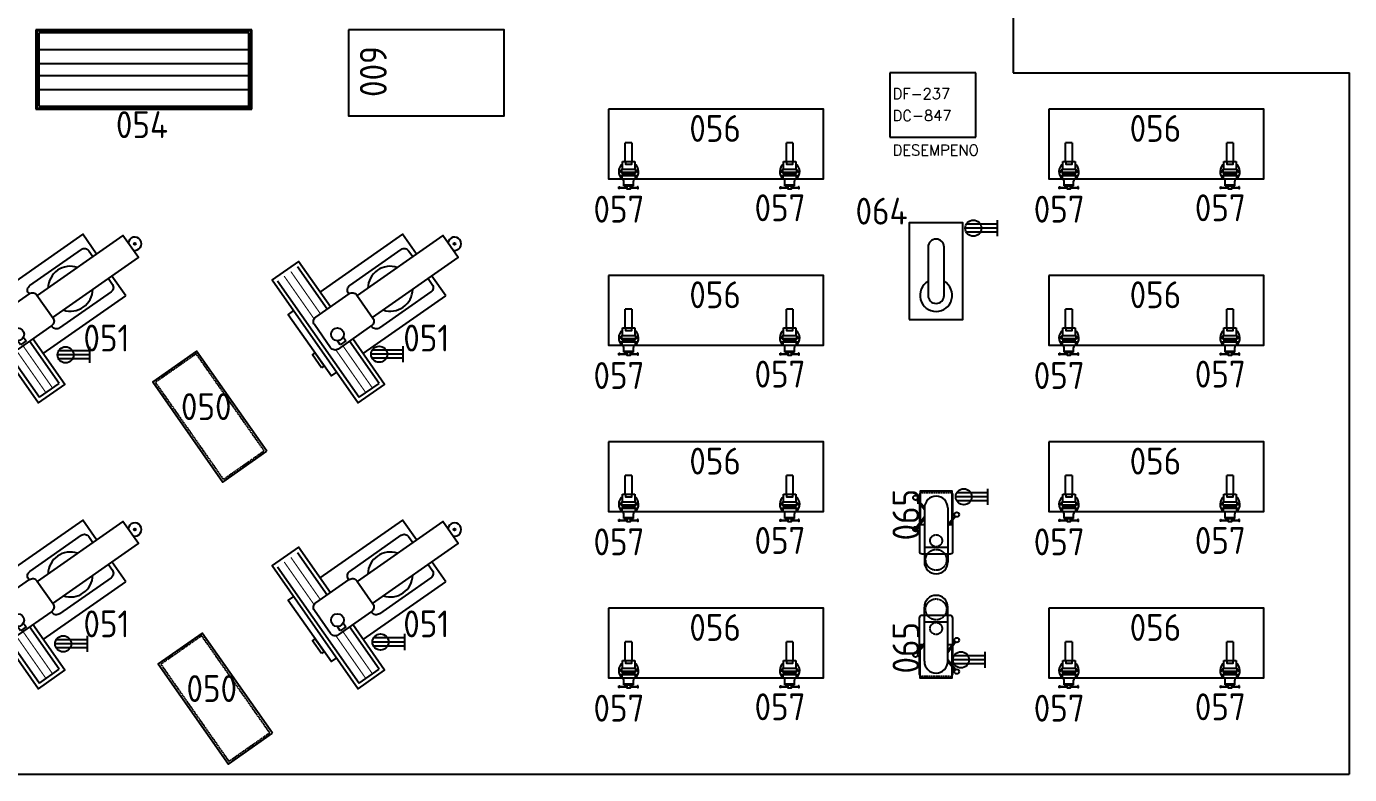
# Model space of a CAD drawing. Header units: millimetres. Extents: x 18768 to 1484868, y -11027 to 520152.
# Drawn here: x 204153 to 216473, y 47051 to 54022 of the extents above; entities that cross this region are included whole.
import ezdxf
from ezdxf.enums import TextEntityAlignment as Align

# ---------------------------------------------------------------- set-up
doc = ezdxf.new("R2010")
doc.units = ezdxf.units.MM
for name, pattern in [('DASHED', [0.75, 0.55, -0.2]), ('DIVIDE', [2.15, 1.5, -0.2, 0.05, -0.15, 0.05, -0.2]), ('HIDDEN2', [4.7625, 3.175, -1.5875])]:
    doc.linetypes.add(name, pattern=pattern)
for name, color, linetype in [('3-MAQUINAS', 5, 'Continuous'), ('8-TEXTO-DETALHES', 6, 'Continuous'), ('L018-SIMBOLO1', 3, 'Continuous'), ('L025-CONTORNO', 7, 'Continuous'), ('L025-IMAGIN', 1, 'DIVIDE'), ('L025-TEXTO', 7, 'Continuous'), ('L035-ARRANJO-ADQUIRIR', 102, 'Continuous'), ('L035-ARRANJO-EXISTENTE', 180, 'Continuous')]:
    doc.layers.add(name, color=color, linetype=linetype)
doc.styles.add('ISO-CP--18', font='isocp.shx', dxfattribs={"width": 0.75, "height": 180})
doc.styles.add('ISO-CP--25', font='isocp.shx', dxfattribs={"height": 250})
doc.styles.add('ROMANS', font='romans', dxfattribs={"width": 0.8, "height": 300})

# ---------------------------------------------------------------- blocks, each defined once
blk = doc.blocks.new('BL_SENAI_id9330820430')
at = {"layer": 'L035-ARRANJO-EXISTENTE', "color": 0}
for p, q in [((-695, 408), (-971, 803)), ((-1155, 673), (-395, -412)), ((410, 533), (281, 718)), ((-359, -5), (410, 533)), ((-545, 150), (-519, 113)), ((-572, 76), (-599, 116)), ((-519, 113), (-572, 76)), ((-211, -283), (-487, 112)), ((-395, -412), (-211, -283))]:
    blk.add_line(p, q, dxfattribs=at)
for points in [[(138, 922), (8, 1107), (-761, 568)], [(-271, 331), (527, 890), (383, 1095), (-415, 536)], [(-664, 430), (-962, 855), (-1207, 683), (-404, -464), (-159, -292), (-456, 133)], [(-1007, 396), (-1056, 361), (-655, -212), (-605, -177)]]:
    blk.add_lwpolyline(points, dxfattribs=at)
for points in [[(-491, 551), (-497, 560, -0.414214), (-484, 629), (-4, 966, -0.414214), (65, 953), (104, 899)], [(247, 694), (285, 639, -0.414214), (273, 570), (-207, 234, -0.414214), (-277, 246), (-283, 255)]]:
    blk.add_lwpolyline(points, format="xyb", dxfattribs=at)
at = {"layer": 'L035-ARRANJO-EXISTENTE', "color": 0, "const_width": 10}
for points in [[(-756, 365), (-1032, 760)], [(-815, 318), (-1094, 717)], [(-334, -369), (-613, 30)], [(-272, -326), (-548, 69)]]:
    blk.add_lwpolyline(points, dxfattribs=at)
at = {"layer": 'L035-ARRANJO-EXISTENTE', "color": 0}
blk.add_lwpolyline([(-662, 50), (-812, 265, -0.414214), (-800, 335), (-488, 553, -0.414214), (-418, 541), (-268, 326, -0.414214), (-280, 256), (-592, 38, -0.414214)], format="xyb", close=True, dxfattribs=at)
blk.add_lwpolyline([(-748, -136), (-831, -17), (-805, 2), (-721, -118)], close=True, dxfattribs=at)
for centre, radius in [((493, 1019), 9.04), ((-598, 175), 59.7)]:
    blk.add_circle(centre, radius, dxfattribs=at)
for centre, radius, start, end in [((493, 1019), 61.7, 255.737, 174.263), ((-106, 600), 209, 71.712, 178.288), ((-106, 600), 209, 251.712, 358.288)]:
    blk.add_arc(centre, radius, start, end, dxfattribs=at)
at = {"layer": 'L025-TEXTO', "style": 'ISO-CP--18'}
blk.add_attdef('rmp_mt_codmaterial', (15, 15), '', height=40, dxfattribs=at)
at = {"layer": 'L025-TEXTO', "style": 'ISO-CP--18', "flags": 1}
for tag in ['rmp_mt_nomeunid', 'rmp_mt_potencia', 'rmp_mt_cod']:
    blk.add_attdef(tag, (15, 15), '', height=40, dxfattribs=at)
blk = doc.blocks.new('BL_SENAI_id9320230820')
at = {"layer": 'L035-ARRANJO-EXISTENTE', "color": 0}
blk.add_lwpolyline([(-449, -183), (691, -183), (691, 317), (-449, 317)], close=True, dxfattribs=at)
at = {"layer": 'L035-ARRANJO-EXISTENTE', "color": 0, "linetype": 'HIDDEN2'}
blk.add_lwpolyline([(-431, -165), (673, -165), (673, 299), (-431, 299)], close=True, dxfattribs=at)
at = {"layer": 'L025-TEXTO', "style": 'ISO-CP--25'}
blk.add_attdef('rmp_mt_codmaterial', (15, 15), '', height=40, dxfattribs=at)
at = {"layer": 'L025-TEXTO', "style": 'ISO-CP--25', "flags": 1}
for tag in ['rmp_mt_nomeunid', 'rmp_mt_potencia', 'rmp_mt_cod']:
    blk.add_attdef(tag, (15, 15), '', height=40, dxfattribs=at)
blk = doc.blocks.new('BL_SENAI_id9330820370')
at = {"layer": 'L035-ARRANJO-EXISTENTE', "color": 0}
blk.add_lwpolyline([(0, 900), (-500, 900), (-500, 0), (0, 0)], close=True, dxfattribs=at)
blk.add_lwpolyline([(-325, 675), (-325, 225, 1), (-175, 225), (-175, 675, 1)], format="xyb", close=True, dxfattribs=at)
blk.add_arc((-250, 675), 150, 300, 240, dxfattribs=at)
at = {"layer": 'L025-TEXTO', "style": 'ISO-CP--25'}
blk.add_attdef('rmp_mt_codmaterial', (15, 15), '', height=40, dxfattribs=at)
at = {"layer": 'L025-TEXTO', "style": 'ISO-CP--25', "flags": 1}
for tag in ['rmp_mt_nomeunid', 'rmp_mt_potencia', 'rmp_mt_cod']:
    blk.add_attdef(tag, (15, 15), '', height=40, dxfattribs=at)
blk = doc.blocks.new('BL_SENAI_id9320240650')
at = {"layer": 'L035-ARRANJO-EXISTENTE', "color": 0}
blk.add_lwpolyline([(-595, 399), (-595, -251), (1405, -251), (1405, 399)], close=True, dxfattribs=at)
at = {"layer": 'L025-TEXTO', "style": 'ISO-CP--25'}
blk.add_attdef('rmp_mt_codmaterial', (15, 15), '', height=40, dxfattribs=at)
at = {"layer": 'L025-TEXTO', "style": 'ISO-CP--25', "flags": 1}
for tag in ['rmp_mt_nomeunid', 'rmp_mt_potencia', 'rmp_mt_cod']:
    blk.add_attdef(tag, (15, 15), '', height=40, dxfattribs=at)
blk = doc.blocks.new('BL_SENAI_id9390100010')
at = {"layer": 'L035-ARRANJO-ADQUIRIR', "color": 0}
for p, q in [((-75, -77), (-75, 429)), ((142, -77), (142, 429)), ((142, 289), (-75, 289)), ((-148, 3), (-75, 94)), ((-143, -1), (-75, 74)), ((210, 106), (142, 24)), ((215, 101), (142, 3)), ((215, -154), (142, -63)), ((209, -158), (142, -83))]:
    blk.add_line(p, q, dxfattribs=at)
at = {"layer": 'L035-ARRANJO-ADQUIRIR', "color": 0, "linetype": 'DASHED'}
blk.add_line((164, -219), (-98, -219), dxfattribs=at)
at = {"layer": 'L035-ARRANJO-ADQUIRIR', "color": 0}
for points in [[(189, 229), (189, 326, 0.414214), (164, 351), (-98, 351, 0.414214), (-123, 326), (-123, 35)], [(-123, 21), (-123, -194, 0.178739), (-117, -210, 0.178739)], [(183, -210, 0.178739), (189, -194), (189, -136)]]:
    blk.add_lwpolyline(points, format="xyb", dxfattribs=at)
for points in [[(189, 81), (189, 229)], [(-88, 78), (-117, 78), (-117, 43)], [(-117, 28), (-117, -210), (-117, -232), (183, -232), (183, -129)], [(183, 74), (183, 78), (142, 78)], [(183, -114), (183, 58)], [(189, -122), (189, 66)]]:
    blk.add_lwpolyline(points, dxfattribs=at)
at = {"layer": 'L035-ARRANJO-ADQUIRIR', "color": 0, "linetype": 'DASHED'}
for points in [[(-117, -210, 0.219243), (-98, -219)], [(164, -219, 0.219243), (183, -210, 0.219243)]]:
    blk.add_lwpolyline(points, format="xyb", dxfattribs=at)
for centre, radius in [((33, 407), 97.5), ((33, 229), 55.8)]:
    blk.add_circle(centre, radius, dxfattribs=at)
at = {"layer": 'L035-ARRANJO-ADQUIRIR', "color": 0}
for centre in [(226, 121), (-159, -15), (226, -172)]:
    blk.add_circle(centre, 22, dxfattribs=at)
for centre, start, end in [((33, 429), 0, 180), ((33, -77), 180, 0)]:
    blk.add_arc(centre, 109, start, end, dxfattribs=at)
at = {"layer": 'L025-TEXTO', "style": 'ISO-CP--25'}
blk.add_attdef('rmp_mt_codmaterial', (15, 15), '', height=40, dxfattribs=at)
at = {"layer": 'L025-TEXTO', "style": 'ISO-CP--25', "flags": 1}
for tag in ['rmp_mt_nomeunid', 'rmp_mt_potencia', 'rmp_mt_cod']:
    blk.add_attdef(tag, (15, 15), '', height=40, dxfattribs=at)
blk = doc.blocks.new('BL_SENAI_id9310100290')
at = {"layer": 'L035-ARRANJO-EXISTENTE', "color": 0}
for p, q in [((-515, 200), (-515, 139)), ((-515, 200), (-340, 200)), ((-340, 139), (-515, 139)), ((-340, 112), (-340, 227)), ((-340, 227), (-272, 227)), ((-228, 233), (-238, 233)), ((-238, 219), (-238, 106)), ((-228, 106), (-228, 233)), ((-217, 106), (-217, 233)), ((-217, 233), (-207, 233)), ((-207, 219), (-207, 106)), ((-178, 144), (-178, 195)), ((-114, 214), (-159, 214)), ((-114, 125), (-159, 125)), ((-121, 214), (-121, 125)), ((-114, 214), (-114, 125)), ((-272, 112), (-340, 112)), ((-238, 106), (-228, 106)), ((-207, 106), (-217, 106))]:
    blk.add_line(p, q, dxfattribs=at)
for points in [[(-104, 259), (-104, 252), (-88, 252), (-88, 259)], [(-340, 143), (-340, 197), (-314, 197), (-314, 143)], [(-268, 233), (-238, 233), (-238, 106), (-268, 106)], [(-178, 233), (-207, 233), (-207, 106), (-178, 106)], [(-114, 156), (-114, 183), (-83, 183), (-83, 156)], [(-104, 80), (-104, 86), (-88, 86), (-88, 80)]]:
    blk.add_lwpolyline(points, close=True, dxfattribs=at)
for points in [[(-99, 183), (-99, 252), (-92, 252), (-92, 183)], [(-92, 156), (-92, 86), (-99, 86), (-99, 156)]]:
    blk.add_lwpolyline(points, dxfattribs=at)
for centre in [(-250, 248), (-250, 92)]:
    blk.add_circle(centre, 7.45, dxfattribs=at)
for centre, radius, start, end in [((-247, 170), 92.8, 41.7386, 141.8707), ((-272, 231), 4.33, 270, 0), ((-159, 233), 19, 180, 270), ((-159, 106), 19, 90, 180), ((-247, 170), 92.8, 218.1293, 318.2614), ((-272, 108), 4.33, 0, 90)]:
    blk.add_arc(centre, radius, start, end, dxfattribs=at)
at = {"layer": 'L025-TEXTO', "style": 'ISO-CP--25'}
blk.add_attdef('rmp_mt_codmaterial', (15, 15), '', height=40, dxfattribs=at)
at = {"layer": 'L025-TEXTO', "style": 'ISO-CP--25', "flags": 1}
for tag in ['rmp_mt_nomeunid', 'rmp_mt_potencia', 'rmp_mt_cod']:
    blk.add_attdef(tag, (15, 15), '', height=40, dxfattribs=at)
blk = doc.blocks.new('BL_SENAI_id9320230760')
at = {"layer": 'L025-TEXTO', "color": 0, "linetype": 'Continuous'}
for p, q in [((1037, 948), (-973, 948)), ((-973, 948), (-973, 208)), ((1037, 208), (1037, 948)), ((-973, 765), (1037, 765)), ((-973, 633), (1037, 633)), ((-973, 523), (1037, 523)), ((-973, 391), (1037, 391)), ((-973, 208), (1037, 208))]:
    blk.add_line(p, q, dxfattribs=at)
at = {"layer": 'L025-TEXTO', "color": 0, "linetype": 'HIDDEN2'}
for p, q in [((1027, 938), (-963, 938)), ((-963, 938), (-963, 218)), ((1009, 920), (-945, 920)), ((-945, 920), (-945, 236)), ((1009, 208), (1009, 920)), ((1027, 208), (1027, 938)), ((-963, 218), (1037, 218)), ((-945, 236), (1037, 236))]:
    blk.add_line(p, q, dxfattribs=at)
at = {"layer": 'L025-TEXTO', "linetype": 'Continuous', "style": 'ISO-CP--25'}
blk.add_attdef('rmp_mt_codmaterial', (15, 15), '', height=40, dxfattribs=at)
at = {"layer": 'L025-TEXTO', "linetype": 'Continuous', "style": 'ISO-CP--25', "flags": 1}
for tag in ['rmp_mt_nomeunid', 'rmp_mt_potencia', 'rmp_mt_cod']:
    blk.add_attdef(tag, (15, 15), '', height=40, dxfattribs=at)
blk = doc.blocks.new('BL_SENAI_id9320220810')
at = {"layer": 'L025-CONTORNO', "color": 0}
blk.add_lwpolyline([(-688, 238), (112, 238), (112, 1688), (-688, 1688)], close=True, dxfattribs=at)
at = {"layer": 'L025-TEXTO', "style": 'ISO-CP--25'}
blk.add_attdef('rmp_mt_codmaterial', (15, 15), '', height=40, dxfattribs=at)
at = {"layer": 'L025-TEXTO', "style": 'ISO-CP--25', "flags": 1}
for tag in ['rmp_mt_nomeunid', 'rmp_mt_potencia', 'rmp_mt_cod']:
    blk.add_attdef(tag, (15, 15), '', height=40, dxfattribs=at)

msp = doc.modelspace()

# ---------------------------------------------------------------- linework, layer by layer
at = {"layer": '3-MAQUINAS', "ltscale": 0.01}
for p, q in [((212992.433, 53591.201), (212192.433, 53591.201)), ((212192.433, 53591.201), (212192.433, 52991.201)), ((212992.433, 52991.201), (212992.433, 53591.201)), ((212192.433, 52991.201), (212992.433, 52991.201))]:
    msp.add_line(p, q, dxfattribs=at)
at = {"layer": 'L018-SIMBOLO1'}
for p, q in [((213195.047, 52142.249), (212895.047, 52142.249)), ((213195.047, 52179.749), (212905.095, 52179.749)), ((213195.047, 52067.249), (213195.047, 52217.249)), ((213195.047, 52104.749), (212905.095, 52104.749)), ((204741.77, 50886.915), (204741.77, 51036.915)), ((207662.011, 50892.569), (207662.011, 51042.569)), ((204741.77, 50961.915), (204441.77, 50961.915)), ((204741.77, 50999.415), (204451.818, 50999.415)), ((204741.77, 50924.415), (204451.818, 50924.415)), ((207662.011, 50967.569), (207362.011, 50967.569)), ((207662.011, 51005.069), (207372.059, 51005.069)), ((207662.011, 50930.069), (207372.059, 50930.069)), ((213105.599, 49677.169), (212815.647, 49677.169)), ((213105.599, 49564.669), (213105.599, 49714.669)), ((213105.599, 49639.669), (212805.599, 49639.669)), ((213105.599, 49602.169), (212815.647, 49602.169)), ((204719.774, 48306.963), (204429.822, 48306.963)), ((204719.774, 48194.463), (204719.774, 48344.463)), ((207674.789, 48323.733), (207384.837, 48323.733)), ((207674.789, 48211.233), (207674.789, 48361.233)), ((204719.774, 48269.463), (204419.774, 48269.463)), ((204719.774, 48231.963), (204429.822, 48231.963)), ((207674.789, 48286.233), (207374.789, 48286.233)), ((207674.789, 48248.733), (207384.837, 48248.733)), ((213080.042, 48045.246), (213080.042, 48195.246)), ((213080.042, 48120.246), (212780.042, 48120.246)), ((213080.042, 48157.746), (212790.09, 48157.746)), ((213080.042, 48082.746), (212790.09, 48082.746))]:
    msp.add_line(p, q, dxfattribs=at)
for centre in [(212970.047, 52142.249), (204516.77, 50961.915), (207437.011, 50967.569), (212880.599, 49639.669), (204494.774, 48269.463), (207449.789, 48286.233), (212855.042, 48120.246)]:
    msp.add_circle(centre, 75, dxfattribs=at)
at = {"layer": 'L025-IMAGIN'}
for p, q in [((213341.498, 54791.201), (213341.498, 53591.201)), ((213341.498, 53591.201), (216473.314, 53591.201)), ((216473.314, 47051.201), (216473.314, 53591.201)), ((216473.314, 47051.201), (187253.279, 47051.201))]:
    msp.add_line(p, q, dxfattribs=at)

# ---------------------------------------------------------------- block references
at = {"layer": 'L035-ARRANJO-ADQUIRIR'}
ref = msp.add_blockref('BL_SENAI_id9320230760', (205213.52, 53043.457), dxfattribs=at)
ref.add_attrib('rmp_mt_codmaterial', '054', dxfattribs={"layer": 'L025-TEXTO', "linetype": 'Continuous', "height": 250, "style": 'ISO-CP--25'}).set_placement((205228.52, 52982.345), align=Align.CENTER)
ref = msp.add_blockref('BL_SENAI_id9320220810', (206912.6, 53303.026), dxfattribs=dict(at, rotation=270))
ref.add_attrib('rmp_mt_codmaterial', '009', dxfattribs={"layer": 'L025-TEXTO', "height": 250, "rotation": 90, "style": 'ISO-CP--25'}).set_placement((207507.777, 53601.981), align=Align.CENTER)
ref = msp.add_blockref('BL_SENAI_id9330820370', (212373.314, 52191.201), dxfattribs=dict(at, rotation=180))
ref.add_attrib('rmp_mt_codmaterial', '064', dxfattribs={"layer": 'L025-TEXTO', "height": 250, "style": 'ISO-CP--25'}).set_placement((212358.314, 52176.201), align=Align.RIGHT)
ref = msp.add_blockref('BL_SENAI_id9330820430', (204668.176, 50978.609), dxfattribs=at)
ref.add_attrib('rmp_mt_codmaterial', '051', (204683.176, 50993.609), dxfattribs={"layer": 'L025-TEXTO', "height": 250, "style": 'ISO-CP--18'})
ref = msp.add_blockref('BL_SENAI_id9330820430', (207646.667, 50978.609), dxfattribs=at)
ref.add_attrib('rmp_mt_codmaterial', '051', (207661.667, 50993.609), dxfattribs={"layer": 'L025-TEXTO', "height": 250, "style": 'ISO-CP--18'})
ref = msp.add_blockref('BL_SENAI_id9320230820', (205983.978, 50326.283), dxfattribs=dict(at, rotation=125.0000000002113))
ref.add_attrib('rmp_mt_codmaterial', '050', dxfattribs={"layer": 'L025-TEXTO', "height": 250, "style": 'ISO-CP--25'}).set_placement((205826.979, 50354.963), align=Align.CENTER)
ref = msp.add_blockref('BL_SENAI_id9390100010', (212656.566, 49459.116), dxfattribs=dict(at, rotation=180))
ref.add_attrib('rmp_mt_codmaterial', '065', dxfattribs={"layer": 'L025-TEXTO', "height": 250, "rotation": 90, "style": 'ISO-CP--25'}).set_placement((212467.314, 49472.379), align=Align.CENTER)
ref = msp.add_blockref('BL_SENAI_id9330820430', (204668.176, 48315.357), dxfattribs=at)
ref.add_attrib('rmp_mt_codmaterial', '051', (204683.176, 48330.357), dxfattribs={"layer": 'L025-TEXTO', "height": 250, "style": 'ISO-CP--18'})
ref = msp.add_blockref('BL_SENAI_id9330820430', (207646.667, 48315.357), dxfattribs=at)
ref.add_attrib('rmp_mt_codmaterial', '051', (207661.667, 48330.357), dxfattribs={"layer": 'L025-TEXTO', "height": 250, "style": 'ISO-CP--18'})
ref = msp.add_blockref('BL_SENAI_id9390100010', (212590.063, 48183.287), dxfattribs=at)
ref.add_attrib('rmp_mt_codmaterial', '065', dxfattribs={"layer": 'L025-TEXTO', "height": 250, "rotation": 90, "style": 'ISO-CP--25'}).set_placement((212467.314, 48232.379), align=Align.CENTER)
ref = msp.add_blockref('BL_SENAI_id9320230820', (206035.206, 47698.901), dxfattribs=dict(at, rotation=125.0000000002113))
ref.add_attrib('rmp_mt_codmaterial', '050', dxfattribs={"layer": 'L025-TEXTO', "height": 250, "style": 'ISO-CP--25'}).set_placement((205878.207, 47727.581), align=Align.CENTER)
at = {"layer": 'L035-ARRANJO-EXISTENTE'}
ref = msp.add_blockref('BL_SENAI_id9320240650', (210168.685, 52852.121), dxfattribs=at)
ref.add_attrib('rmp_mt_codmaterial', '056', dxfattribs={"layer": 'L025-TEXTO', "height": 250, "style": 'ISO-CP--25'}).set_placement((210565.624, 52946.977), align=Align.CENTER)
ref = msp.add_blockref('BL_SENAI_id9320240650', (214268.685, 52852.121), dxfattribs=at)
ref.add_attrib('rmp_mt_codmaterial', '056', dxfattribs={"layer": 'L025-TEXTO', "height": 250, "style": 'ISO-CP--25'}).set_placement((214665.624, 52946.977), align=Align.CENTER)
ref = msp.add_blockref('BL_SENAI_id9310100290', (209590.253, 52423.064), dxfattribs=dict(at, rotation=270))
ref.add_attrib('rmp_mt_codmaterial', '057', dxfattribs={"layer": 'L025-TEXTO', "height": 250, "style": 'ISO-CP--25'}).set_placement((209669.784, 52194.578), align=Align.CENTER)
ref = msp.add_blockref('BL_SENAI_id9310100290', (211090.253, 52423.064), dxfattribs=dict(at, rotation=270))
ref.add_attrib('rmp_mt_codmaterial', '057', dxfattribs={"layer": 'L025-TEXTO', "height": 250, "style": 'ISO-CP--25'}).set_placement((211169.784, 52207.544), align=Align.CENTER)
ref = msp.add_blockref('BL_SENAI_id9310100290', (213690.253, 52423.064), dxfattribs=dict(at, rotation=270))
ref.add_attrib('rmp_mt_codmaterial', '057', dxfattribs={"layer": 'L025-TEXTO', "height": 250, "style": 'ISO-CP--25'}).set_placement((213769.784, 52194.578), align=Align.CENTER)
ref = msp.add_blockref('BL_SENAI_id9310100290', (215190.253, 52423.064), dxfattribs=dict(at, rotation=270))
ref.add_attrib('rmp_mt_codmaterial', '057', dxfattribs={"layer": 'L025-TEXTO', "height": 250, "style": 'ISO-CP--25'}).set_placement((215269.784, 52207.544), align=Align.CENTER)
ref = msp.add_blockref('BL_SENAI_id9320240650', (210168.685, 51302.121), dxfattribs=at)
ref.add_attrib('rmp_mt_codmaterial', '056', dxfattribs={"layer": 'L025-TEXTO', "height": 250, "style": 'ISO-CP--25'}).set_placement((210565.624, 51396.977), align=Align.CENTER)
ref = msp.add_blockref('BL_SENAI_id9320240650', (214268.685, 51302.121), dxfattribs=at)
ref.add_attrib('rmp_mt_codmaterial', '056', dxfattribs={"layer": 'L025-TEXTO', "height": 250, "style": 'ISO-CP--25'}).set_placement((214665.624, 51396.977), align=Align.CENTER)
ref = msp.add_blockref('BL_SENAI_id9310100290', (209590.253, 50873.064), dxfattribs=dict(at, rotation=270))
ref.add_attrib('rmp_mt_codmaterial', '057', dxfattribs={"layer": 'L025-TEXTO', "height": 250, "style": 'ISO-CP--25'}).set_placement((209669.784, 50644.578), align=Align.CENTER)
ref = msp.add_blockref('BL_SENAI_id9310100290', (211090.253, 50873.064), dxfattribs=dict(at, rotation=270))
ref.add_attrib('rmp_mt_codmaterial', '057', dxfattribs={"layer": 'L025-TEXTO', "height": 250, "style": 'ISO-CP--25'}).set_placement((211169.784, 50657.544), align=Align.CENTER)
ref = msp.add_blockref('BL_SENAI_id9310100290', (213690.253, 50873.064), dxfattribs=dict(at, rotation=270))
ref.add_attrib('rmp_mt_codmaterial', '057', dxfattribs={"layer": 'L025-TEXTO', "height": 250, "style": 'ISO-CP--25'}).set_placement((213769.784, 50644.578), align=Align.CENTER)
ref = msp.add_blockref('BL_SENAI_id9310100290', (215190.253, 50873.064), dxfattribs=dict(at, rotation=270))
ref.add_attrib('rmp_mt_codmaterial', '057', dxfattribs={"layer": 'L025-TEXTO', "height": 250, "style": 'ISO-CP--25'}).set_placement((215269.784, 50657.544), align=Align.CENTER)
ref = msp.add_blockref('BL_SENAI_id9320240650', (210168.685, 49752.121), dxfattribs=at)
ref.add_attrib('rmp_mt_codmaterial', '056', dxfattribs={"layer": 'L025-TEXTO', "height": 250, "style": 'ISO-CP--25'}).set_placement((210565.624, 49846.977), align=Align.CENTER)
ref = msp.add_blockref('BL_SENAI_id9320240650', (214268.685, 49752.121), dxfattribs=at)
ref.add_attrib('rmp_mt_codmaterial', '056', dxfattribs={"layer": 'L025-TEXTO', "height": 250, "style": 'ISO-CP--25'}).set_placement((214665.624, 49846.977), align=Align.CENTER)
ref = msp.add_blockref('BL_SENAI_id9310100290', (209590.253, 49323.064), dxfattribs=dict(at, rotation=270))
ref.add_attrib('rmp_mt_codmaterial', '057', dxfattribs={"layer": 'L025-TEXTO', "height": 250, "style": 'ISO-CP--25'}).set_placement((209669.784, 49094.578), align=Align.CENTER)
ref = msp.add_blockref('BL_SENAI_id9310100290', (211090.253, 49323.064), dxfattribs=dict(at, rotation=270))
ref.add_attrib('rmp_mt_codmaterial', '057', dxfattribs={"layer": 'L025-TEXTO', "height": 250, "style": 'ISO-CP--25'}).set_placement((211169.784, 49107.544), align=Align.CENTER)
ref = msp.add_blockref('BL_SENAI_id9310100290', (213690.253, 49323.064), dxfattribs=dict(at, rotation=270))
ref.add_attrib('rmp_mt_codmaterial', '057', dxfattribs={"layer": 'L025-TEXTO', "height": 250, "style": 'ISO-CP--25'}).set_placement((213769.784, 49094.578), align=Align.CENTER)
ref = msp.add_blockref('BL_SENAI_id9310100290', (215190.253, 49323.064), dxfattribs=dict(at, rotation=270))
ref.add_attrib('rmp_mt_codmaterial', '057', dxfattribs={"layer": 'L025-TEXTO', "height": 250, "style": 'ISO-CP--25'}).set_placement((215269.784, 49107.544), align=Align.CENTER)
ref = msp.add_blockref('BL_SENAI_id9320240650', (210168.685, 48202.121), dxfattribs=at)
ref.add_attrib('rmp_mt_codmaterial', '056', dxfattribs={"layer": 'L025-TEXTO', "height": 250, "style": 'ISO-CP--25'}).set_placement((210565.624, 48296.977), align=Align.CENTER)
ref = msp.add_blockref('BL_SENAI_id9320240650', (214268.685, 48202.121), dxfattribs=at)
ref.add_attrib('rmp_mt_codmaterial', '056', dxfattribs={"layer": 'L025-TEXTO', "height": 250, "style": 'ISO-CP--25'}).set_placement((214665.624, 48296.977), align=Align.CENTER)
ref = msp.add_blockref('BL_SENAI_id9310100290', (209590.253, 47773.064), dxfattribs=dict(at, rotation=270))
ref.add_attrib('rmp_mt_codmaterial', '057', dxfattribs={"layer": 'L025-TEXTO', "height": 250, "style": 'ISO-CP--25'}).set_placement((209669.784, 47544.578), align=Align.CENTER)
ref = msp.add_blockref('BL_SENAI_id9310100290', (211090.253, 47773.064), dxfattribs=dict(at, rotation=270))
ref.add_attrib('rmp_mt_codmaterial', '057', dxfattribs={"layer": 'L025-TEXTO', "height": 250, "style": 'ISO-CP--25'}).set_placement((211169.784, 47557.544), align=Align.CENTER)
ref = msp.add_blockref('BL_SENAI_id9310100290', (213690.253, 47773.064), dxfattribs=dict(at, rotation=270))
ref.add_attrib('rmp_mt_codmaterial', '057', dxfattribs={"layer": 'L025-TEXTO', "height": 250, "style": 'ISO-CP--25'}).set_placement((213769.784, 47544.578), align=Align.CENTER)
ref = msp.add_blockref('BL_SENAI_id9310100290', (215190.253, 47773.064), dxfattribs=dict(at, rotation=270))
ref.add_attrib('rmp_mt_codmaterial', '057', dxfattribs={"layer": 'L025-TEXTO', "height": 250, "style": 'ISO-CP--25'}).set_placement((215269.784, 47557.544), align=Align.CENTER)

# ---------------------------------------------------------------- texts
at = {"layer": '8-TEXTO-DETALHES', "linetype": 'Continuous', "style": 'ROMANS'}
msp.add_text('DF-237', height=100, dxfattribs=at).set_placement((212218.82, 53346.278))
at = {"layer": '8-TEXTO-DETALHES', "style": 'ROMANS'}
for s, p in [('DC-847', (212218.82, 53142.298)), ('DESEMPENO', (212218.82, 52819.599))]:
    msp.add_text(s, height=100, dxfattribs=at).set_placement(p)

doc.saveas('drawing.dxf')
